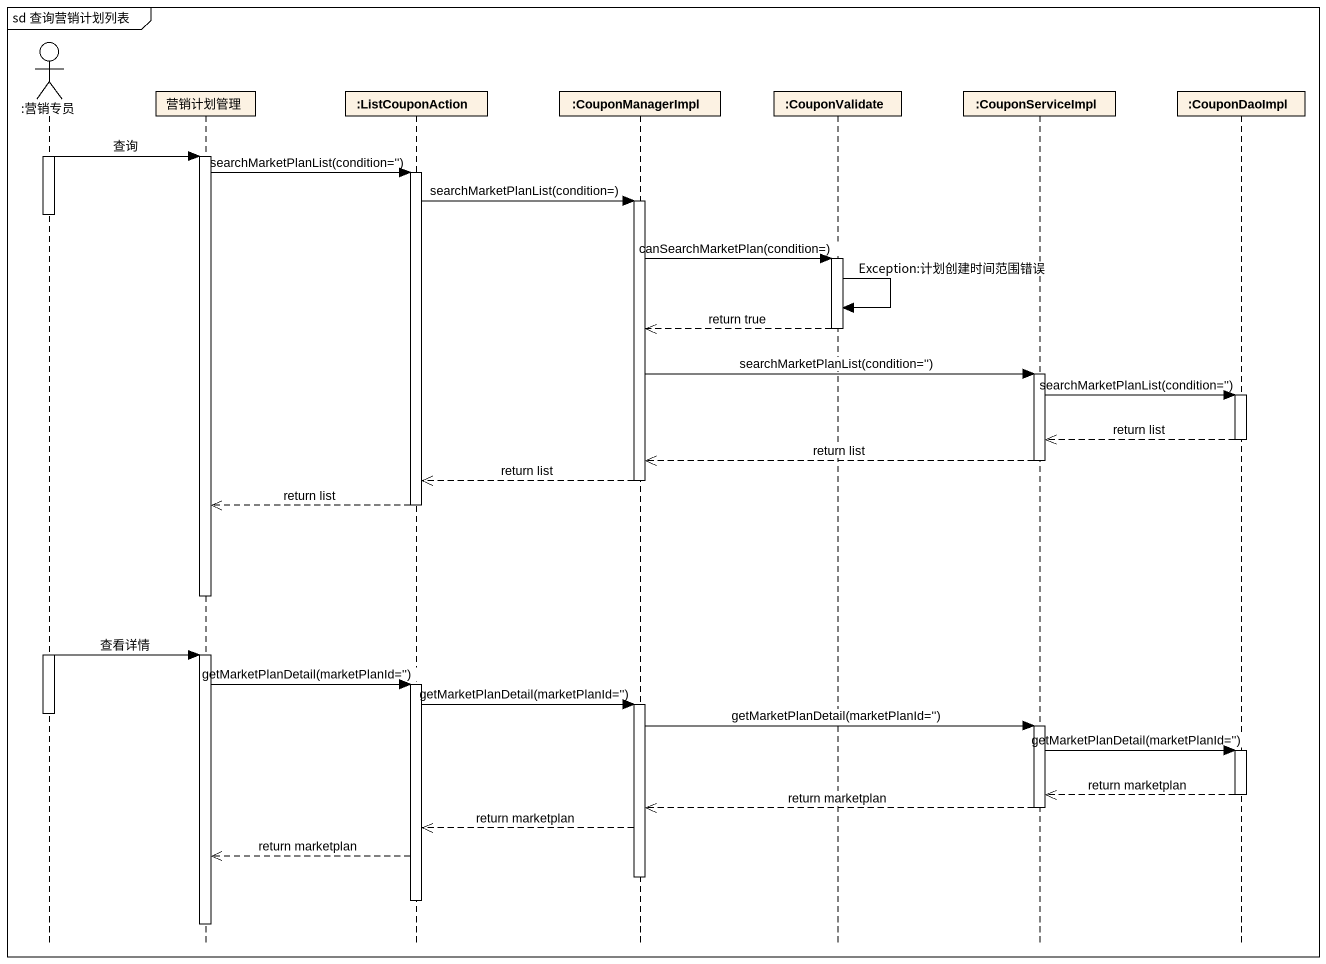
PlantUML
@startuml
mainframe sd 查询营销计划列表
hide footbox
actor ":营销专员" as 营销专员
participant 营销计划管理
participant ":ListCouponAction" as ListCouponAction
participant ":CouponManagerImpl" as CouponManagerImpl
participant ":CouponValidate" as CouponValidate
participant ":CouponServiceImpl" as CouponServiceImpl
participant ":CouponDaoImpl" as CouponDaoImpl

activate 营销专员
营销专员 -> 营销计划管理 : 查询
activate 营销计划管理
营销计划管理 -> ListCouponAction : searchMarketPlanList(condition='')
activate ListCouponAction
ListCouponAction -> CouponManagerImpl : searchMarketPlanList(condition=)
activate CouponManagerImpl
deactivate 营销专员
CouponManagerImpl -> CouponValidate : canSearchMarketPlan(condition=)
activate CouponValidate
CouponValidate -> CouponValidate : Exception:计划创建时间范围错误
CouponValidate -->> CouponManagerImpl : return true
deactivate CouponValidate
CouponManagerImpl -> CouponServiceImpl : searchMarketPlanList(condition='')
activate CouponServiceImpl
CouponServiceImpl -> CouponDaoImpl : searchMarketPlanList(condition='')
activate CouponDaoImpl
CouponDaoImpl -->> CouponServiceImpl : return list
deactivate CouponDaoImpl
CouponServiceImpl -->> CouponManagerImpl : return list
deactivate CouponServiceImpl
CouponManagerImpl -->> ListCouponAction : return list
deactivate CouponManagerImpl
ListCouponAction -->> 营销计划管理 : return list
deactivate ListCouponAction
deactivate 营销计划管理
activate 营销专员
营销专员 -> 营销计划管理 : 查看详情
activate 营销计划管理
营销计划管理 -> ListCouponAction : getMarketPlanDetail(marketPlanId='')
activate ListCouponAction
ListCouponAction -> CouponManagerImpl : getMarketPlanDetail(marketPlanId='')
activate CouponManagerImpl
deactivate 营销专员
CouponManagerImpl -> CouponServiceImpl : getMarketPlanDetail(marketPlanId='')
activate CouponServiceImpl
CouponServiceImpl -> CouponDaoImpl : getMarketPlanDetail(marketPlanId='')
activate CouponDaoImpl
CouponDaoImpl -->> CouponServiceImpl : return marketplan
deactivate CouponDaoImpl
CouponServiceImpl -->> CouponManagerImpl : return marketplan
deactivate CouponServiceImpl
CouponManagerImpl -->> ListCouponAction : return marketplan
ListCouponAction -->> 营销计划管理 : return marketplan
deactivate CouponManagerImpl
deactivate ListCouponAction
deactivate 营销计划管理
@enduml
